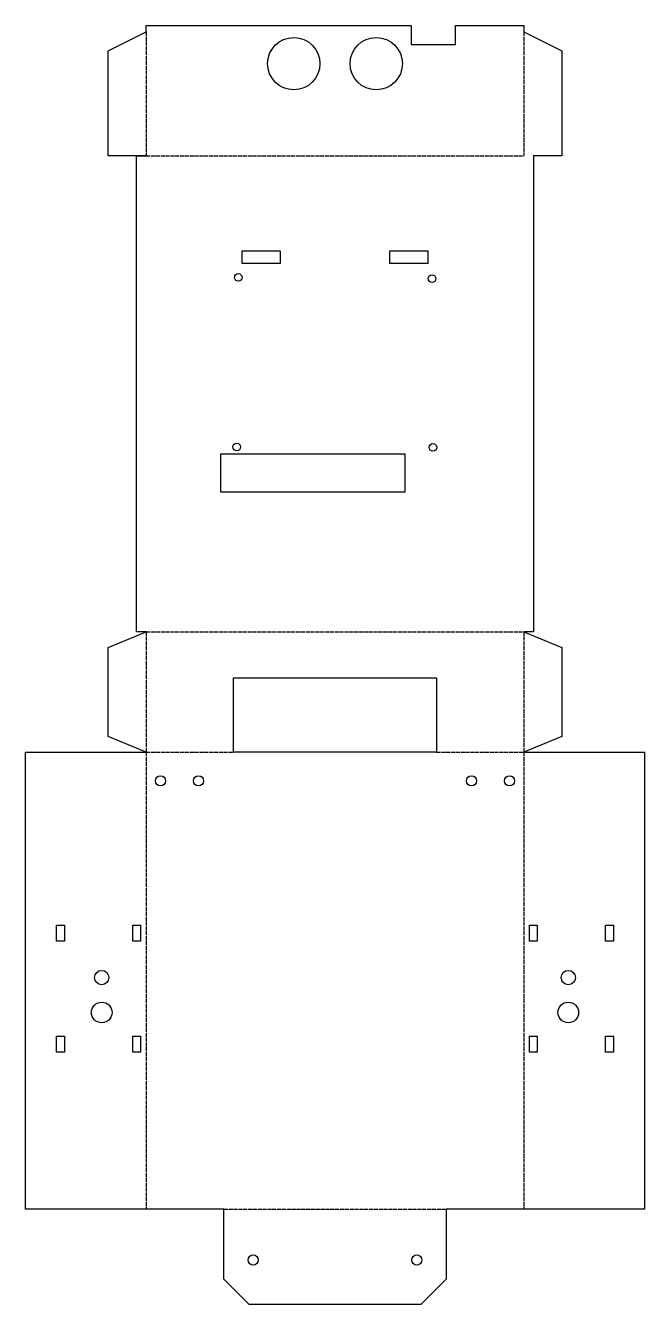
# Model space of a CAD drawing. Header units: millimetres. Extents: x 2 to 198, y -403 to 0.
import ezdxf

# ---------------------------------------------------------------- set-up
doc = ezdxf.new("R2010")
doc.units = ezdxf.units.MM
doc.linetypes.add('DASHED', pattern=[1.524, 1.27, -0.254])
doc.layers.add('CUT', color=1, linetype='Continuous')
doc.layers.add('FOLD', color=5, linetype='DASHED')

msp = doc.modelspace()

# ---------------------------------------------------------------- linework, layer by layer
at = {"layer": 'CUT'}
for points in [[(40.5, 0), (124, 0), (124, -6), (138, -6), (138, 0), (159.5, 0), (159.5, -2), (171.5, -8), (171.5, -41), (162.5, -41), (162.5, -191), (159.5, -191), (171.5, -196), (171.5, -224), (159.5, -229), (197.5, -229), (197.5, -373), (159.5, -373), (135, -373), (135, -395), (127, -403), (73, -403), (65, -395), (65, -373), (40.5, -373), (2.5, -373), (2.5, -229), (40.5, -229), (28.5, -224), (28.5, -196), (40.5, -191), (37.5, -191), (37.5, -41), (40.5, -41), (28.5, -41), (28.5, -8), (40.5, -2)], [(70.7, -71), (82.7, -71), (82.7, -75), (70.7, -75)], [(117.3, -71), (129.3, -71), (129.3, -75), (117.3, -75)], [(64, -135), (122, -135), (122, -147), (64, -147)], [(68, -205.5), (132, -205.5), (132, -229), (68, -229)], [(12.25, -283.5), (14.75, -283.5), (14.75, -288.5), (12.25, -288.5)], [(36.25, -283.5), (38.75, -283.5), (38.75, -288.5), (36.25, -288.5)], [(161.25, -283.5), (163.75, -283.5), (163.75, -288.5), (161.25, -288.5)], [(185.25, -283.5), (187.75, -283.5), (187.75, -288.5), (185.25, -288.5)], [(12.25, -318.5), (14.75, -318.5), (14.75, -323.5), (12.25, -323.5)], [(36.25, -318.5), (38.75, -318.5), (38.75, -323.5), (36.25, -323.5)], [(161.25, -318.5), (163.75, -318.5), (163.75, -323.5), (161.25, -323.5)], [(185.25, -318.5), (187.75, -318.5), (187.75, -323.5), (185.25, -323.5)]]:
    msp.add_lwpolyline(points, close=True, dxfattribs=at)
for centre, radius in [((87, -12), 8.25), ((113, -12), 8.25), ((69.5, -79.35), 1.2), ((130.6, -79.75), 1.2), ((69.05, -132.8), 1.2), ((130.85, -132.95), 1.2), ((45, -238), 1.6), ((57, -238), 1.6), ((143, -238), 1.6), ((155, -238), 1.6), ((26.5, -300), 2.25), ((173.5, -300), 2.25), ((26.5, -311), 3.25), ((173.5, -311), 3.25), ((74.2, -389), 1.6), ((125.8, -389), 1.6)]:
    msp.add_circle(centre, radius, dxfattribs=at)
at = {"layer": 'FOLD'}
for points in [[(40.5, -2), (40.5, -41)], [(159.5, -2), (159.5, -41)], [(40.5, -41), (159.5, -41)], [(40.5, -191), (159.5, -191)], [(40.5, -191), (40.5, -229)], [(159.5, -191), (159.5, -229)], [(40.5, -229), (68, -229)], [(40.5, -229), (40.5, -373)], [(132, -229), (159.5, -229)], [(159.5, -229), (159.5, -373)], [(65, -373), (135, -373)]]:
    msp.add_lwpolyline(points, dxfattribs=at)

doc.saveas('drawing.dxf')
